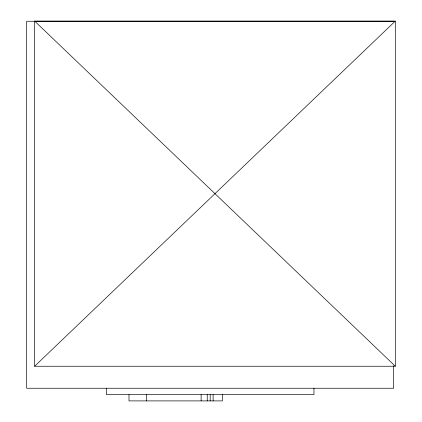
<?xml version="1.0" encoding="UTF-8"?>
<svg xmlns="http://www.w3.org/2000/svg" width="422" height="422" viewBox="0 0 422 422"><rect width="100%" height="100%" fill="white"/><g stroke="black" fill="none" stroke-linecap="round" stroke-linejoin="round"><path stroke-width="0.63" d="M34.651 366.243L395.308 21.1L395.308 366.243L34.651 366.243L34.651 21.1L395.308 21.1M393.673 21.264L26.691 21.264L26.691 388.245L393.673 388.245L393.673 365.842M34.651 21.1L395.308 366.243M313.968 388.245L313.968 394.575L106.402 394.575L106.402 388.245M222.405 394.575L222.405 400.9L129 400.9L129 394.575M213.089 394.575L213.131 400.9M210.182 394.575L210.182 400.9M207.239 394.575L207.239 400.9M201.125 394.575L201.125 400.9M146.513 394.575L146.513 400.9"/></g></svg>
